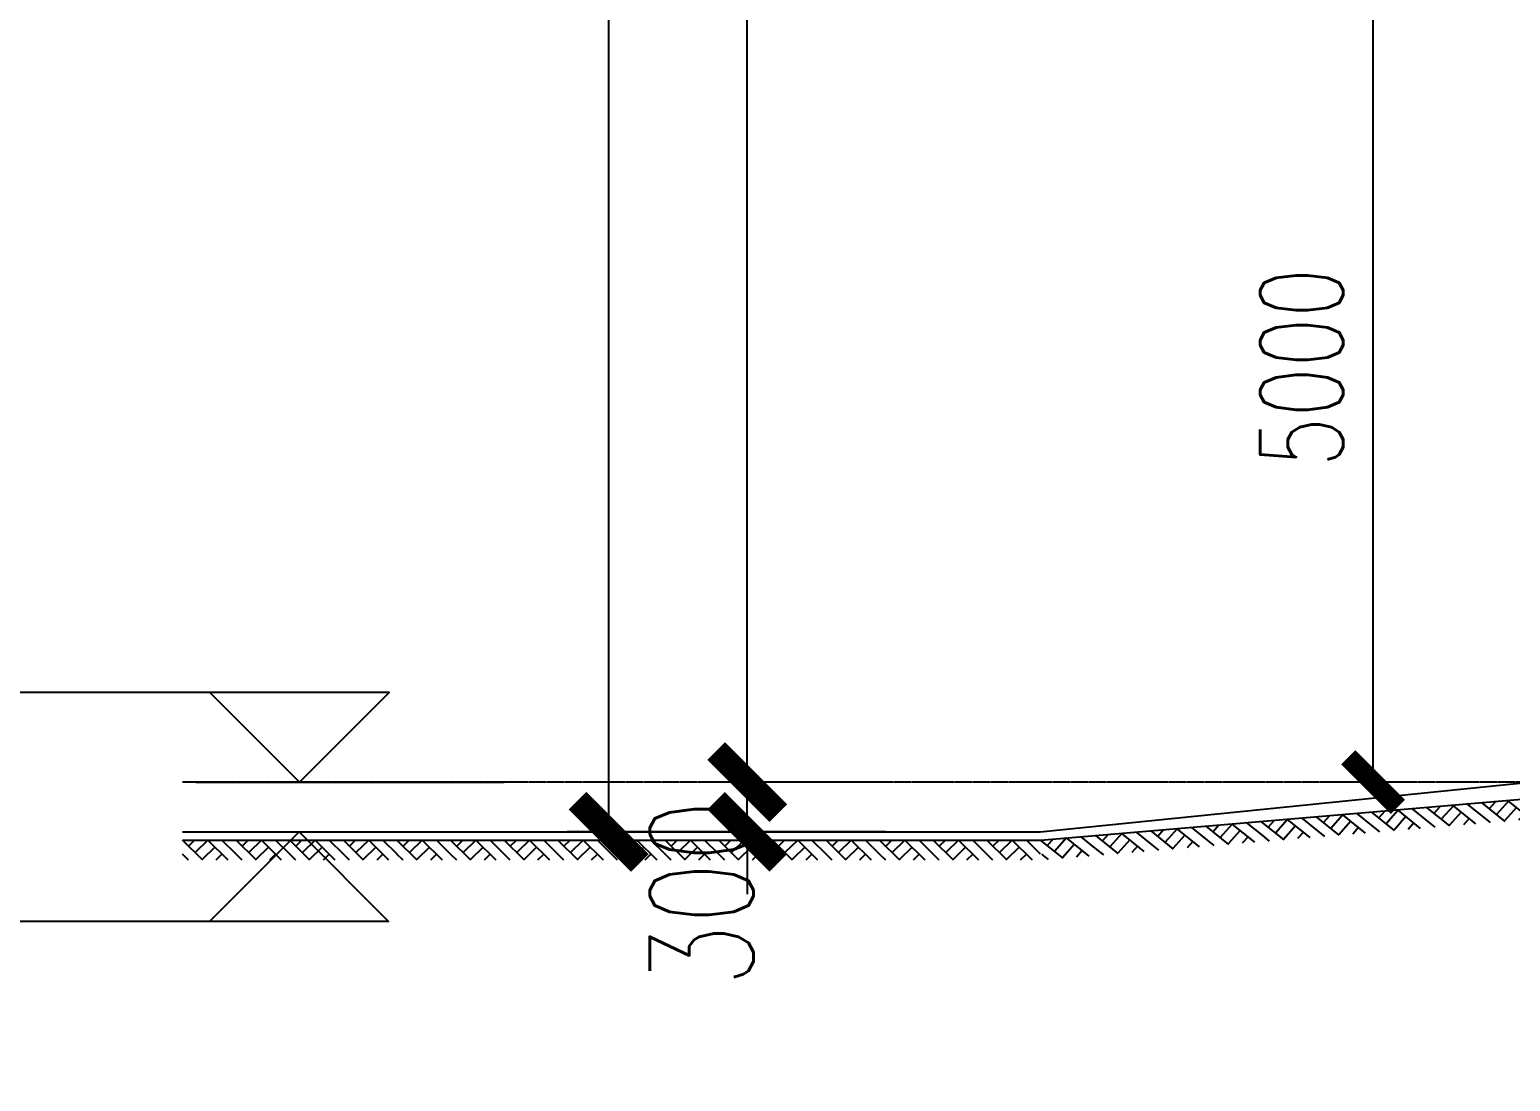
# Model space of a CAD drawing. Extents: x 220580 to 2027826, y -309201 to 71987.
# Drawn here: x 1035358 to 1044284, y -224159 to -217818 of the extents above; entities that cross this region are included whole.
import ezdxf
from ezdxf.enums import TextEntityAlignment as Align

# ---------------------------------------------------------------- set-up
doc = ezdxf.new("R2010")
doc.units = 0
doc.linetypes.add('__DASH', pattern=[0.35, 0.25, -0.1])
doc.linetypes.add('DOTE', pattern=[2.42, 2, -0.2, 0.02, -0.2])
for name, color, linetype in [('3符号', 173, 'Continuous'), ('A-AXIS-DOTE', 14, 'DOTE'), ('A-HATCH-2', 251, 'Continuous'), ('AS-WALL', 40, 'Continuous'), ('DIM', 173, 'Continuous')]:
    doc.layers.add(name, color=color, linetype=linetype)
doc.styles.add('DHTEXT-1', font='ROMANS.shx', dxfattribs={"width": 0.7, "bigfont": 'CHINESE.shx'})
doc.styles.add('卓越符号', font='ROMANS.shx', dxfattribs={"width": 0.7, "bigfont": 'CHINESE.shx'})
doc.dimstyles.new('ZN200', dxfattribs={"dimscale": 200, "dimtxt": 2.5, "dimasz": 1.5, "dimexe": 1, "dimexo": 2, "dimgap": 0.9, "dimtad": 1, "dimdec": 0, "dimdsep": 46, "dimtxsty": 'DHTEXT-1', "dimblk": 'ARCHTICK', "dimcen": 2.5, "dimclrd": 173, "dimclre": 173, "dimclrt": 7, "dimazin": 2, "dimtfac": 1, "dimtdec": 0, "dimtix": 1, "dimtmove": 2, "dimatfit": 3, "dimfxl": 0, "dimtolj": 1, "dimtzin": 0, "dimarcsym": 0})
doc.dimstyles.new('ZN250', dxfattribs={"dimscale": 250, "dimtxt": 2.5, "dimasz": 1.5, "dimexe": 1, "dimexo": 2, "dimgap": 0.9, "dimtad": 1, "dimdec": 0, "dimdsep": 46, "dimtxsty": 'DHTEXT-1', "dimblk": 'ARCHTICK', "dimcen": 2.5, "dimclrd": 173, "dimclre": 173, "dimclrt": 7, "dimazin": 2, "dimtfac": 1, "dimtdec": 0, "dimtix": 1, "dimtmove": 2, "dimatfit": 3, "dimfxl": 0, "dimarcsym": 0})

# ---------------------------------------------------------------- blocks, each defined once
blk = doc.blocks.new('$LinePat$素土夯实')
at = {"color": 0}
for p, q in [((0, -210), (210, 0)), ((120, -300), (420, 0)), ((420, 0), (608, -188)), ((495, -300), (795, 0)), ((615, 0), (705, -90)), ((210, -210), (300, -300)), ((315, -105), (502, -293)), ((705, -300), (795, -210))]:
    blk.add_line(p, q, dxfattribs=at)
blk = doc.blocks.new('_ArchTick')
at = {"color": 0, "linetype": 'ByBlock', "const_width": 0.4}
blk.add_lwpolyline([(-0.5, -0.5), (0.5, 0.5)], dxfattribs=at)
blk = doc.blocks.new('*D1067')
at = {"layer": 'Defpoints', "color": 0, "ltscale": 2500, "transparency": 16777216}
for p in [(-6200.3, 17700), (-4867, 17700), (-4867, -300)]:
    blk.add_point(p, dxfattribs=at)
at = {"layer": 'DIM', "color": 173, "linetype": 'ByBlock', "lineweight": -2, "ltscale": 2500, "transparency": 16777216}
for p, q in [((-5367, 17700), (-6450.3, 17700)), ((-6200.3, -300), (-6200.3, 17700)), ((-5367, -300), (-6450.3, -300))]:
    blk.add_line(p, q, dxfattribs=at)
at = {"layer": 'DIM', "color": 173, "lineweight": -2, "ltscale": 2500, "transparency": 16777216, "xscale": 375, "yscale": 375, "zscale": 375}
for p, rotation in [((-6200.3, 17700), 90), ((-6200.3, -300), 270)]:
    blk.add_blockref('_ArchTick', p, dxfattribs=dict(at, rotation=rotation))
at = {"layer": 'DIM', "color": 7, "ltscale": 2500, "transparency": 16777216, "insert": (-6737.8, 8700), "char_height": 625, "attachment_point": 5, "rotation": 90, "style": 'DHTEXT-1'}
blk.add_mtext('18000', dxfattribs=at)
blk = doc.blocks.new('*D1068')
at = {"layer": 'Defpoints', "color": 0, "ltscale": 2500, "transparency": 16777216}
for p in [(-5365.3, 0), (-4032, 0), (-4032, -300)]:
    blk.add_point(p, dxfattribs=at)
at = {"layer": 'DIM', "color": 173, "linetype": 'ByBlock', "lineweight": -2, "ltscale": 2500, "transparency": 16777216}
for p, q in [((-5365.3, 0), (-5365.3, 375)), ((-4532, 0), (-5615.3, 0)), ((-5365.3, -300), (-5365.3, 0)), ((-4532, -300), (-5615.3, -300)), ((-5365.3, -300), (-5365.3, -675))]:
    blk.add_line(p, q, dxfattribs=at)
at = {"layer": 'DIM', "color": 173, "lineweight": -2, "ltscale": 2500, "transparency": 16777216, "xscale": 375, "yscale": 375, "zscale": 375}
for p, rotation in [((-5365.3, 0), 270), ((-5365.3, -300), 90)]:
    blk.add_blockref('_ArchTick', p, dxfattribs=dict(at, rotation=rotation))
at = {"layer": 'DIM', "color": 7, "ltscale": 2500, "transparency": 16777216, "insert": (-5640.3, -670), "char_height": 625, "attachment_point": 5, "rotation": 90, "style": 'DHTEXT-1'}
blk.add_mtext('300', dxfattribs=at)
blk = doc.blocks.new('*D1069')
at = {"layer": 'Defpoints', "color": 0, "ltscale": 2500, "transparency": 16777216}
for p in [(-5365.3, 14900), (-4032, 14900), (-4032, 0)]:
    blk.add_point(p, dxfattribs=at)
at = {"layer": 'DIM', "color": 173, "linetype": 'ByBlock', "lineweight": -2, "ltscale": 2500, "transparency": 16777216}
for p, q in [((-4532, 14900), (-5615.3, 14900)), ((-5365.3, 0), (-5365.3, 14900)), ((-4532, 0), (-5615.3, 0))]:
    blk.add_line(p, q, dxfattribs=at)
at = {"layer": 'DIM', "color": 173, "lineweight": -2, "ltscale": 2500, "transparency": 16777216, "xscale": 375, "yscale": 375, "zscale": 375}
for p, rotation in [((-5365.3, 14900), 90), ((-5365.3, 0), 270)]:
    blk.add_blockref('_ArchTick', p, dxfattribs=dict(at, rotation=rotation))
at = {"layer": 'DIM', "color": 7, "ltscale": 2500, "transparency": 16777216, "insert": (-5902.8, 7450), "char_height": 625, "attachment_point": 5, "rotation": 90, "style": 'DHTEXT-1'}
blk.add_mtext('14900', dxfattribs=at)
blk = doc.blocks.new('*U416')
at = {"ltscale": 10}
blk.add_line((3.475, 0), (-6.849, 0), dxfattribs=at)
blk.add_lwpolyline([(3, 3), (0, 0), (-3, 3), (13.45, 3)])
at = {"color": 0, "style": '卓越符号', "width": 0.7, "flags": 8}
blk.add_attdef('±0.000', text='', height=3.5, dxfattribs=at).set_placement((13.45, 4.35), align=Align.RIGHT)
blk = doc.blocks.new('*U417')
at = {"ltscale": 10}
blk.add_line((3.475, 0), (-6.849, 0), dxfattribs=at)
blk.add_lwpolyline([(3, -3), (0, 0), (-3, -3), (13.45, -3)])
at = {"color": 0, "style": '卓越符号', "width": 0.7, "flags": 8}
blk.add_attdef('±0.000', text='', height=3.5, dxfattribs=at).set_placement((13.45, -7.85), align=Align.RIGHT)
blk = doc.blocks.new('*D1169')
at = {"layer": 'Defpoints', "color": 0, "ltscale": 2000, "transparency": 16777216}
for p in [(1043456.2, -217354.8), (1044533.1, -217354.8), (1044088.7, -222354.8)]:
    blk.add_point(p, dxfattribs=at)
at = {"layer": 'DIM', "color": 173, "linetype": 'ByBlock', "lineweight": -2, "ltscale": 2000, "transparency": 16777216}
for p, q in [((1044133.1, -217354.8), (1043256.2, -217354.8)), ((1043456.2, -222354.8), (1043456.2, -217354.8)), ((1043688.7, -222354.8), (1043256.2, -222354.8))]:
    blk.add_line(p, q, dxfattribs=at)
at = {"layer": 'DIM', "color": 173, "lineweight": -2, "ltscale": 2000, "transparency": 16777216, "xscale": 300, "yscale": 300, "zscale": 300}
for p, rotation in [((1043456.2, -217354.8), 90), ((1043456.2, -222354.8), 270)]:
    blk.add_blockref('_ArchTick', p, dxfattribs=dict(at, rotation=rotation))
at = {"layer": 'DIM', "color": 7, "ltscale": 2000, "transparency": 16777216, "insert": (1043026.2, -219854.8), "char_height": 500, "attachment_point": 5, "rotation": 90, "style": 'DHTEXT-1'}
blk.add_mtext('\\A1;5000', dxfattribs=at)
blk = doc.blocks.new('20250917080948')
at = {"layer": 'A-AXIS-DOTE', "linetype": '__DASH', "ltscale": 2}
blk.add_line((93070.1, 0), (-8769.3, 0), dxfattribs=at)
at = {"layer": '3符号', "color": 7}
ref = blk.add_blockref('*U416', (-8063.8, 0), dxfattribs=dict(at, xscale=-180, yscale=180, zscale=180))
ref.add_attrib('±0.000', '±0.000（1F）', dxfattribs={"layer": '0', "color": 0, "height": 630, "style": '卓越符号', "width": 0.7}).set_placement((-10484.8, 783), align=Align.RIGHT)
ref = blk.add_blockref('*U417', (-8067, -300), dxfattribs=dict(at, xscale=-180, yscale=180, zscale=180))
ref.add_attrib('±0.000', '-0.300（室外地坪）', dxfattribs={"layer": '0', "color": 0, "height": 630, "style": '卓越符号', "width": 0.7}).set_placement((-10488, -1792.6), align=Align.RIGHT)
at = {"layer": 'DIM', "ltscale": 2500}
for p1, p2, picture, middle in [((-4867, -300), (-4867, 17700), '*D1067', (-6737.8, 8700)), ((-4032, 0), (-4032, 14900), '*D1069', (-5902.8, 7450))]:
    dim = blk.add_aligned_dim(p1=p1, p2=p2, distance=1333.3, dimstyle='ZN250', dxfattribs=at)
    dim.commit()
    dim.dimension.update_dxf_attribs({"geometry": picture, "text_midpoint": middle})
dim = blk.add_linear_dim(base=(-5365.3, 0), p1=(-4032, -300), p2=(-4032, 0), angle=90, dimstyle='ZN250', dxfattribs=at)
dim.commit()
dim.dimension.update_dxf_attribs({"geometry": '*D1068', "text_midpoint": (-5640.3, -670), "dimtype": 129})

msp = doc.modelspace()

# ---------------------------------------------------------------- linework, layer by layer
at = {"layer": 'A-AXIS-DOTE', "linetype": '__DASH', "ltscale": 2}
msp.add_line((1138119.1, -222354.8), (1036279.6, -222354.8), dxfattribs=at)
at = {"layer": 'AS-WALL'}
for points in [[(1036279.6, -222654.8), (1041448.9, -222654.8), (1044398.9, -222354.8)], [(1036279.6, -222704.8), (1041451.4, -222704.8), (1044398.9, -222454.8)]]:
    msp.add_lwpolyline(points, dxfattribs=at)

# ---------------------------------------------------------------- block references
at = {"ltscale": 1000}
msp.add_blockref('20250917080948', (1045048.9, -222354.8), dxfattribs=at)
at = {"layer": 'A-HATCH-2', "xscale": -0.4203932194121959, "yscale": 0.4, "zscale": 0.4, "rotation": 4.767586550885516}
for p in [(1043782.8, -222510.4), (1044115.9, -222482.6), (1044448.9, -222454.8), (1042783.6, -222593.7), (1043116.7, -222565.9), (1043449.8, -222538.1), (1041784.5, -222677), (1042117.5, -222649.2), (1042450.6, -222621.5)]:
    msp.add_blockref('$LinePat$素土夯实', p, dxfattribs=at)
at = {"layer": 'A-HATCH-2', "xscale": -0.4065856489042244, "yscale": 0.4, "zscale": 0.4}
for p in [(1036602.9, -222704.8), (1036926.1, -222704.8), (1037249.4, -222704.8), (1037572.6, -222704.8), (1037895.8, -222704.8), (1038219.1, -222704.8), (1038542.3, -222704.8), (1038865.5, -222704.8), (1039188.8, -222704.8), (1039512, -222704.8), (1039835.2, -222704.8), (1040158.5, -222704.8), (1040481.7, -222704.8), (1040804.9, -222704.8), (1041128.2, -222704.8), (1041451.4, -222704.8)]:
    msp.add_blockref('$LinePat$素土夯实', p, dxfattribs=at)

# ---------------------------------------------------------------- dimensions: what is measured, and where the dimension line sits
at = {"layer": 'DIM', "ltscale": 2000}
dim = msp.add_linear_dim(base=(1043456.2, -217354.8), p1=(1044088.7, -222354.8), p2=(1044533.1, -217354.8), angle=90, dimstyle='ZN200', dxfattribs=at)
dim.commit()
dim.dimension.update_dxf_attribs({"geometry": '*D1169', "text_midpoint": (1043026.2, -219854.8)})

doc.saveas('drawing.dxf')
